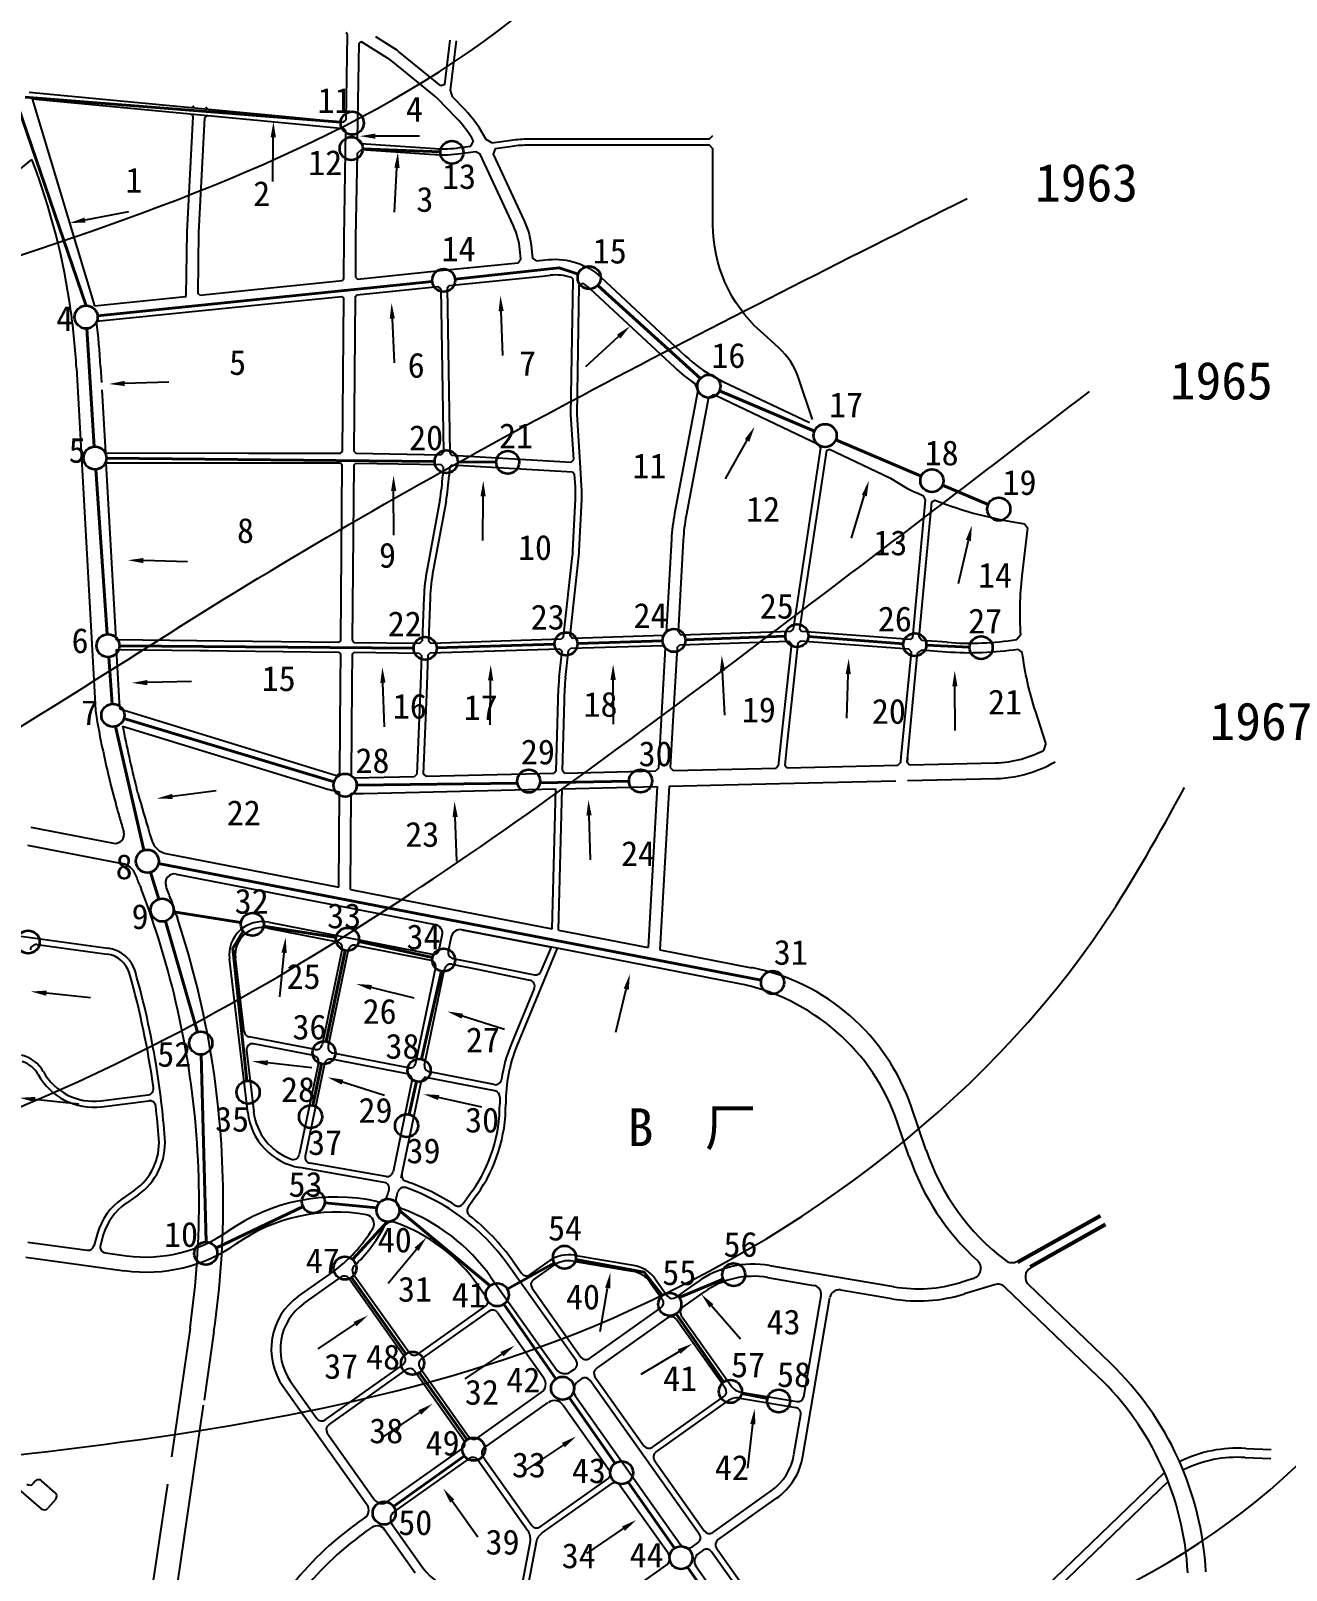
# Model space of a CAD drawing. Header units: millimetres. Extents: x 3174 to 4015, y 498 to 1092.
# Drawn here: x 3653.6 to 3854.5, y 644.9 to 891.4 of the extents above; entities that cross this region are included whole.
import ezdxf

# ---------------------------------------------------------------- set-up
doc = ezdxf.new("R2010")
doc.units = ezdxf.units.MM
doc.linetypes.add('ACAD_ISO02W100', pattern=[15, 12, -3])
for name, color, linetype in [('dgx', 3, 'Continuous'), ('DL-BXRX', 7, 'Continuous'), ('河流', 5, 'Continuous')]:
    doc.layers.add(name, color=color, linetype=linetype)
for name, color, linetype, lineweight in [('干管', 2, 'Continuous', 50), ('节点', 6, 'Continuous', 50), ('雨水管道完整图', 90, 'ACAD_ISO02W100', 50)]:
    doc.layers.add(name, color=color, linetype=linetype, lineweight=lineweight)
doc.styles.get("Standard").update_dxf_attribs({"font": 'txt', "bigfont": 'gbcbig.shx'})

msp = doc.modelspace()

# ---------------------------------------------------------------- linework, layer by layer
for p, q in [((3595.19, 823.02), (3653.74, 870.79)), ((3660.87, 837.42), (3663.86, 783.63)), ((3664.73, 837.64), (3664.87, 835.11)), ((3664.94, 833.91), (3665.5, 823.83)), ((3665.59, 822.26), (3667.16, 793.94)), ((3667.25, 792.37), (3667.72, 783.84)), ((3670.71, 769.36), (3670.48, 770.22)), ((3667, 768.22), (3667.15, 767.67)), ((3653.56, 763.89), (3666.78, 761.31)), ((3653.01, 761.04), (3668.2, 758.08)), ((3675.19, 759.67), (3702.85, 754.28)), ((3671.03, 754.54), (3671.23, 754.03)), ((3676.85, 756.39), (3718.3, 748.31)), ((3675.98, 752.35), (3676.18, 751.79)), ((3704.74, 753.91), (3719.13, 751.11)), ((3676.83, 749.88), (3677.03, 749.3)), ((3673.58, 747.39), (3673.28, 748.3)), ((3691.5, 747.74), (3702.65, 745.54)), ((3691.68, 748.69), (3717.83, 743.54)), ((3722.58, 747.48), (3736.9, 744.69)), ((3736.9, 744.69), (3722.58, 747.48)), ((3650.42, 746.64), (3665.9, 744.53)), ((3654.58, 745.1), (3665.77, 743.57)), ((3705.5, 744.98), (3717.61, 742.6)), ((3718.96, 744.3), (3719.44, 746.59)), ((3720.88, 746.35), (3720.39, 744.04)), ((3737.85, 744.5), (3731.39, 728.88)), ((3735.29, 740.82), (3736.9, 744.69)), ((3737.85, 744.5), (3736.9, 744.69)), ((3766.74, 738.87), (3737.85, 744.5)), ((3688.28, 718.21), (3685.37, 742.84)), ((3687.72, 731.17), (3686.33, 742.95)), ((3703.41, 744.4), (3700.21, 729.02)), ((3704.37, 744.23), (3701.16, 728.86)), ((3721.15, 742.89), (3724.96, 742.14)), ((3724.96, 742.14), (3734.2, 740.24)), ((3718.37, 741.45), (3715.17, 726.11)), ((3716.6, 725.85), (3719.8, 741.19)), ((3720.94, 741.95), (3724.77, 741.19)), ((3724.77, 741.19), (3733.45, 739.4)), ((3734.15, 738.09), (3730.5, 729.25)), ((3766.74, 738.87), (3766.74, 738.87)), ((3699.07, 728.27), (3688.5, 730.33)), ((3688.08, 728.14), (3689.24, 718.32)), ((3698.85, 727.33), (3689.23, 729.2)), ((3714.04, 725.35), (3701.92, 727.71)), ((3699.61, 726.18), (3696.55, 711.46)), ((3700.57, 726.02), (3697.49, 711.24)), ((3713.82, 724.41), (3701.7, 726.77)), ((3714.58, 723.26), (3711.55, 708.71)), ((3716.01, 723.01), (3712.81, 707.67)), ((3727.86, 721.67), (3716.53, 723.88)), ((3727.76, 722.68), (3717.37, 724.71)), ((3664.77, 720.09), (3672.36, 721.05)), ((3664.89, 719.13), (3672.48, 720.09)), ((3796.9, 712.15), (3794.54, 719.08)), ((3794.15, 711.21), (3792.33, 716.55)), ((3710.43, 707.96), (3698.27, 710.09)), ((3710.15, 707.02), (3696.62, 709.39)), ((3670.16, 705.78), (3668.19, 704.4)), ((3724.2, 705.59), (3722.78, 703.61)), ((3724.99, 705.03), (3723.57, 703.04)), ((3670.71, 704.99), (3668.74, 703.61)), ((3824.72, 701.77), (3811.49, 694.37)), ((3824.88, 701.5), (3811.64, 694.09)), ((3825.51, 700.36), (3813.48, 693.62)), ((3825.67, 700.09), (3813.63, 693.35)), ((3664.24, 698.87), (3663.65, 696.83)), ((3665.17, 698.61), (3664.7, 696.97)), ((3653.09, 697.44), (3662.59, 696.14)), ((3665.5, 695.75), (3668.9, 695.28)), ((3740.57, 695.36), (3750.07, 693.74)), ((3652.76, 695.04), (3668.57, 692.88)), ((3740.85, 678.48), (3729.93, 693.87)), ((3730.72, 694.43), (3732.12, 692.46)), ((3733.47, 692.23), (3736.6, 694.45)), ((3734.03, 691.44), (3737.16, 693.66)), ((3740.41, 694.4), (3749.91, 692.79)), ((3771.83, 693.7), (3791.69, 690.32)), ((3696.44, 688.82), (3701.78, 692.6)), ((3697.28, 687.63), (3702.62, 691.42)), ((3704.54, 691.61), (3713.37, 679.16)), ((3705.19, 692.37), (3714.16, 679.72)), ((3725.2, 690.52), (3726.59, 688.54)), ((3727.17, 691.92), (3737.67, 677.11)), ((3752.73, 691.01), (3754.67, 688.28)), ((3753.52, 691.57), (3755.46, 688.84)), ((3756.81, 688.61), (3760.27, 691.06)), ((3771.5, 691.79), (3778.88, 690.53)), ((3804.46, 691.63), (3802.45, 691.01)), ((3807.84, 690.64), (3803.02, 689.16)), ((3824.4, 675.96), (3809.51, 690.25)), ((3826.41, 678.05), (3813.29, 690.65)), ((3733.8, 690.09), (3741.64, 679.04)), ((3757.93, 687.03), (3761.39, 689.48)), ((3777.17, 663.17), (3781.5, 688.61)), ((3777.32, 672.7), (3780.07, 688.86)), ((3783.17, 689.8), (3791.4, 688.4)), ((3715.51, 679.49), (3726.36, 687.19)), ((3716.07, 678.71), (3726.92, 686.4)), ((3728.27, 686.17), (3735.69, 675.71)), ((3742.99, 678.81), (3754.44, 686.93)), ((3744.11, 677.23), (3755.56, 685.35)), ((3757.7, 685.68), (3765.68, 674.42)), ((3679.05, 683.7), (3676.06, 663.09)), ((3682.88, 683.14), (3681.29, 672.14)), ((3756.91, 685.12), (3764.75, 674.06)), ((3655.26, 654.76), (3630.37, 676.36)), ((3700.7, 669), (3713.14, 677.81)), ((3701.26, 668.21), (3713.7, 677.03)), ((3715.05, 676.8), (3722.89, 665.74)), ((3715.84, 677.36), (3723.68, 666.3)), ((3740.03, 676.71), (3740.62, 677.13)), ((3741.74, 675.55), (3741.15, 675.13)), ((3743.88, 675.88), (3751.72, 664.83)), ((3693.97, 674.31), (3707.41, 655.36)), ((3695.15, 675.15), (3699.35, 669.23)), ((3725.03, 666.07), (3735.29, 673.35)), ((3760.59, 650.65), (3743.09, 675.32)), ((3767.25, 673.44), (3776.2, 671.91)), ((3681.17, 671.34), (3674.78, 627.21)), ((3726.15, 664.49), (3736.41, 671.77)), ((3738.77, 671.37), (3746.19, 660.91)), ((3740.75, 672.77), (3757.54, 649.08)), ((3753.07, 664.6), (3764.52, 672.72)), ((3753.63, 663.81), (3765.28, 672.07)), ((3767.09, 672.48), (3776.04, 670.96)), ((3775.74, 663.42), (3776.83, 669.84)), ((3701.03, 666.86), (3708.59, 656.2)), ((3710.61, 655.85), (3722.66, 664.39)), ((3725.92, 663.14), (3733.75, 652.09)), ((3848.05, 664.41), (3852.14, 664.25)), ((3711.73, 654.27), (3723.78, 662.81)), ((3725.13, 662.58), (3733.09, 651.35)), ((3753.4, 662.46), (3761.38, 651.2)), ((3847.97, 662.96), (3852.09, 662.8)), ((3654.26, 659.15), (3653.94, 658.79)), ((3657.48, 657.32), (3655.29, 659.23)), ((3675.43, 658.69), (3671.72, 633.75)), ((3735.1, 651.86), (3745.96, 659.56)), ((3735.44, 650.91), (3746.52, 658.77)), ((3747.87, 658.54), (3755.57, 647.68)), ((3835.05, 660.57), (3798.96, 625.81)), ((3835.64, 659.12), (3799.97, 624.77)), ((3657.55, 656.3), (3656.28, 654.84)), ((3762.73, 650.98), (3772.09, 657.61)), ((3763.57, 649.79), (3772.93, 656.43)), ((3705.78, 652.42), (3707.06, 653.33)), ((3706.9, 650.84), (3708.18, 651.75)), ((3710.21, 651.41), (3715.12, 644.48)), ((3711.39, 652.25), (3716.3, 645.32)), ((3733.5, 649.5), (3731.86, 640.82)), ((3734.46, 649.38), (3732.81, 640.64)), ((3759.57, 648.74), (3760.36, 649.3)), ((3763.34, 648.44), (3775.54, 631.23)), ((3761.2, 648.11), (3760.41, 647.55)), ((3774.75, 630.67), (3762.55, 647.88)), ((3745.51, 638.76), (3755.23, 645.66)), ((3760.06, 645.53), (3771.99, 628.71))]:
    msp.add_line(p, q)
for centre, radius, start, end in [((3550.4, 831.28), 110.64, 7.9235, 20.921), ((3550.4, 831.28), 110.64, 3.1814, 7.9235), ((3550.4, 831.28), 114.51, 3.1814, 6.8309), ((3687.05, 784.92), 23.23, 183.1814, 190.2592), ((3818.5, 808.71), 156.82, 190.2592, 194.9643), ((3818.5, 808.71), 152.94, 190.7866, 194.577), ((3818.5, 808.71), 152.94, 194.9107, 197.4255), ((3818.5, 808.71), 156.82, 195.1729, 196.0551), ((3818.5, 808.71), 156.82, 196.0551, 196.8873), ((3667.06, 762.74), 1.45, 258.9735, 16.8873), ((3818.5, 808.71), 152.94, 197.4255, 197.9295), ((3675.75, 762.52), 2.9, 197.9295, 258.9735), ((3667.64, 755.23), 2.9, 21.9278, 78.9735), ((3539.99, 703.84), 140.51, 21.15, 21.9278), ((3676.57, 754.97), 1.45, 78.9735, 200.523), ((3539.99, 703.84), 144.38, 19.633, 20.523), ((3539.99, 703.84), 140.51, 18.4478, 20.9307), ((3539.99, 703.84), 144.38, 18.595, 19.3965), ((3539.99, 703.84), 140.51, 9.3686, 18.0566), ((3539.99, 703.84), 144.38, 9.1504, 18.3527), ((3690.65, 743.46), 5.32, 78.8712, 186.7426), ((3690.65, 743.46), 4.36, 78.8712, 186.7426), ((3718.02, 746.89), 1.45, 348.2231, 78.9735), ((3722.3, 746.05), 1.45, 78.9735, 168.2231), ((3654.45, 744.14), 0.968, 82.2345, 172.2345), ((3665.18, 739.26), 5.32, 15.7971, 82.2345), ((3702.46, 744.59), 0.968, 348.2231, 78.8712), ((3705.31, 744.03), 0.968, 78.8712, 168.2231), ((3665.18, 739.26), 4.36, 15.7971, 82.2345), ((3717.42, 741.65), 0.968, 348.2231, 78.8712), ((3718.02, 744.49), 0.968, 258.8712, 348.2231), ((3721.34, 743.84), 0.968, 168.2231, 258.8712), ((3539.99, 703.84), 134.46, 7.8235, 15.7996), ((3539.99, 703.84), 135.43, 9.3686, 15.7996), ((3720.75, 741), 0.968, 78.8712, 168.2231), ((3734.39, 741.19), 0.968, 258.3701, 337.3873), ((3762.47, 708.15), 33.88, 18.8287, 78.9735), ((3733.26, 738.46), 0.968, 337.5522, 78.3701), ((3760.26, 705.62), 33.88, 18.8287, 78.9735), ((3688.68, 731.28), 0.968, 186.7426, 258.9735), ((3650.91, 722.19), 5.32, 28.945, 77.2641), ((3689.04, 728.25), 0.968, 78.9735, 186.7426), ((3698.67, 726.38), 0.968, 348.2231, 78.9735), ((3699.26, 729.22), 0.968, 258.9735, 348.2231), ((3702.11, 728.66), 0.968, 168.2231, 258.9735), ((3753.31, 719.82), 24.68, 157.5522, 171.4583), ((3753.31, 719.82), 23.72, 157.5522, 180.5068), ((3650.91, 722.19), 4.36, 28.945, 72.975), ((3663.62, 729.21), 9.2, 208.945, 277.2003), ((3539.99, 703.84), 135.43, 4.3402, 9.3686), ((3539.99, 703.84), 140.51, 351.7582, 9.3686), ((3539.99, 703.84), 144.38, 351.7582, 9.1504), ((3701.52, 725.82), 0.968, 78.9735, 168.2231), ((3714.23, 726.3), 0.968, 258.9735, 348.2231), ((3717.55, 725.66), 0.968, 168.2231, 258.9735), ((3663.62, 729.21), 10.16, 208.945, 277.2003), ((3713.63, 723.46), 0.968, 348.2231, 78.9735), ((3716.96, 722.81), 0.968, 78.9735, 168.2231), ((3727.94, 723.63), 0.968, 258.9735, 351.4583), ((3672.24, 722.01), 0.968, 277.2003, 7.8235), ((3672.6, 719.13), 0.968, 6.5771, 97.2003), ((3727.68, 720.72), 0.968, 357.9809, 78.9735), ((3753.31, 719.82), 24.68, 177.9809, 180.5068), ((3539.99, 703.84), 134.46, 4.3402, 6.5771), ((3698.37, 719.4), 10.16, 186.7426, 260.0762), ((3698.37, 719.4), 9.2, 186.7426, 250.2885), ((3704.91, 719.39), 23.72, 324.4204, 0.5068), ((3704.91, 719.39), 24.68, 324.4204, 0.5068), ((3664.89, 713.32), 9.2, 304.9232, 4.3402), ((3664.89, 713.32), 10.16, 304.9232, 4.3402), ((3695.6, 711.66), 0.968, 250.2885, 348.2231), ((3698.44, 711.04), 0.968, 168.2231, 260.0762), ((3832.17, 724.18), 40.17, 198.8287, 227.6309), ((3832.17, 724.18), 37.27, 198.8287, 232.789), ((3710.6, 708.91), 0.968, 260.0762, 348.2231), ((3713.89, 708.12), 0.968, 168.2231, 251.3093), ((3709.98, 706.07), 0.968, 345.3783, 80.0762), ((3688.2, 711.75), 23.47, 343.1904, 345.3783), ((3688.2, 711.75), 24.93, 343.2738, 345.4779), ((3713.27, 705.26), 0.968, 70.7439, 165.4779), ((3702.49, 674.42), 34.61, 56.7597, 71.3093), ((3702.49, 674.42), 33.64, 35.3408, 70.7439), ((3674.01, 696.07), 10.16, 124.9232, 163.9797), ((3674.01, 696.07), 9.2, 124.9232, 163.9797), ((3702.49, 674.42), 30.25, 77.635, 125.1922), ((3709.28, 705.38), 1.45, 257.635, 343.1904), ((3713.46, 704.16), 1.45, 163.2738, 249.7559), ((3702.49, 674.42), 30.25, 35.3408, 69.7559), ((3721.99, 704.17), 0.968, 236.7597, 324.4204), ((3724.36, 702.48), 0.968, 144.4204, 232.0812), ((3702.49, 674.42), 27.83, 80.0117, 125.1922), ((3707.07, 700.4), 1.45, 328.9549, 80.0117), ((3711.42, 699.24), 1.45, 70.2163, 151.6787), ((3702.49, 674.42), 27.83, 35.3408, 70.2163), ((3702.49, 674.42), 34.61, 35.3408, 52.0812), ((3672, 718.06), 22.99, 262.2345, 304.9403), ((3688.2, 711.75), 23.47, 305.3408, 328.9549), ((3688.2, 711.75), 24.93, 313.365, 331.6787), ((3662.72, 697.1), 0.968, 262.2345, 343.9797), ((3665.63, 696.7), 0.968, 163.9797, 262.2345), ((3672, 718.06), 25.41, 262.2345, 304.9403), ((3739.68, 690.11), 5.32, 80.3408, 125.3408), ((3705.98, 692.93), 0.968, 133.365, 215.3408), ((3739.68, 690.11), 4.36, 80.3408, 125.3408), ((3749.18, 688.49), 4.36, 35.3408, 80.3408), ((3749.18, 688.49), 5.32, 35.3408, 80.3408), ((3769.23, 678.43), 15.49, 80.3408, 125.3408), ((3803.96, 693.25), 1.69, 287.1132, 47.6309), ((3810.66, 695.85), 1.69, 232.789, 299.2376), ((3814.46, 691.87), 1.69, 119.2376, 226.1775), ((3688.2, 711.75), 24.93, 305.3408, 306.9133), ((3703.75, 691.05), 0.968, 35.3408, 126.9133), ((3732.91, 693.02), 0.968, 215.3408, 305.3408), ((3734.59, 690.65), 0.968, 125.3408, 215.3408), ((3769.23, 678.43), 13.55, 80.3408, 125.3408), ((3778.64, 689.1), 1.45, 350.3408, 80.3408), ((3795.62, 713.21), 23.23, 260.3408, 287.1132), ((3808.34, 689.02), 1.69, 46.1775, 107.1132), ((3702.46, 680.33), 10.41, 125.3408, 215.3408), ((3725.8, 687.98), 0.968, 305.3408, 35.3408), ((3753.88, 687.72), 0.968, 305.3408, 35.3408), ((3756.25, 689.4), 0.968, 215.3408, 305.3408), ((3782.93, 688.37), 1.45, 80.3408, 170.3408), ((3795.62, 713.21), 25.17, 260.3408, 287.1132), ((3702.46, 680.33), 8.95, 125.3408, 215.3408), ((3727.48, 685.61), 0.968, 35.3408, 125.3408), ((3756.12, 684.56), 0.968, 35.3408, 125.3408), ((3758.49, 686.24), 0.968, 125.3408, 215.3408), ((3712.58, 678.6), 0.968, 305.3408, 35.3408), ((3714.95, 680.28), 0.968, 215.3408, 305.3408), ((3716.63, 677.92), 0.968, 125.3408, 215.3408), ((3740.06, 677.92), 0.968, 305.3408, 35.3408), ((3742.43, 679.6), 0.968, 215.3408, 305.3408), ((3791.89, 642.08), 49.85, 2.9766, 46.1775), ((3714.26, 676.24), 0.968, 35.3408, 125.3408), ((3734.31, 674.73), 1.69, 305.3408, 35.3408), ((3739.05, 678.09), 1.69, 215.3408, 305.3408), ((3742.3, 674.76), 0.968, 35.3408, 125.3408), ((3744.67, 676.44), 0.968, 125.3408, 215.3408), ((3791.89, 642.08), 46.95, 2.9766, 46.1775), ((3742.13, 673.75), 1.69, 125.3408, 215.3408), ((3763.96, 673.5), 0.968, 305.3408, 35.3408), ((3767.66, 675.82), 2.42, 215.3408, 260.3408), ((3737.39, 670.39), 1.69, 35.3408, 125.3408), ((3766.68, 670.1), 2.42, 80.3408, 125.3408), ((3775.88, 670), 0.968, 350.3408, 80.3408), ((3776.36, 672.87), 0.968, 260.3408, 350.3408), ((3700.14, 669.79), 0.968, 215.3408, 305.3408), ((3701.82, 667.42), 0.968, 125.3408, 215.3408), ((3722.1, 665.18), 0.968, 305.3408, 35.3408), ((3724.47, 666.86), 0.968, 215.3408, 305.3408), ((3726.71, 663.7), 0.968, 125.3408, 215.3408), ((3752.51, 665.39), 0.968, 215.3408, 305.3408), ((3754.19, 663.02), 0.968, 125.3408, 215.3408), ((3766.91, 664.92), 8.95, 305.3408, 350.3408), ((3766.91, 664.92), 10.41, 305.3408, 350.3408), ((3846.67, 643.74), 20.71, 86.1806, 116.3838), ((3724.34, 662.02), 0.968, 35.3408, 125.3408), ((3745.4, 660.35), 0.968, 305.3408, 35.3408), ((3846.67, 643.74), 19.26, 86.1205, 116.3838), ((3653.4, 659.26), 0.726, 229.0398, 319.0398), ((3654.81, 658.68), 0.726, 49.0398, 139.0398), ((3747.08, 657.98), 0.968, 35.3408, 125.3408), ((3657, 656.77), 0.726, 319.0398, 49.0398), ((3709.77, 657.04), 1.45, 215.3408, 305.3408), ((3655.73, 655.31), 0.726, 229.0398, 319.0398), ((3706.22, 654.52), 1.45, 305.3408, 35.3408), ((3712.57, 653.09), 1.45, 125.3408, 215.3408), ((3734.33, 612.15), 49.37, 125.3408, 160.553), ((3734.33, 612.15), 47.43, 125.3408, 160.553), ((3709.02, 650.57), 1.45, 35.3408, 125.3408), ((3731.12, 649.95), 2.42, 349.3142, 35.3408), ((3734.54, 652.65), 0.968, 215.3408, 305.3408), ((3736.84, 648.93), 2.42, 125.3408, 169.3142), ((3762.17, 651.76), 0.968, 215.3408, 305.3408), ((3758.73, 649.92), 1.45, 215.3408, 305.3408), ((3759.8, 650.09), 0.968, 305.3408, 35.3408), ((3764.13, 649), 0.968, 125.3408, 215.3408), ((3754.39, 646.84), 1.45, 305.3408, 35.3408), ((3761.25, 646.37), 1.45, 125.3408, 215.3408), ((3761.76, 647.32), 0.968, 35.3408, 125.3408), ((3723.6, 650.5), 8.95, 215.3408, 259.3142)]:
    msp.add_arc(centre, radius, start, end)
at = {"layer": 'dgx'}
for points in [[(3268.44, 646.47), (3320.83, 745.61), (3359.73, 838.4), (3442.28, 834.43), (3583.57, 908.19), (3684.38, 962.12), (3708.98, 962.91)], [(3300.19, 618.71), (3370.04, 751.16), (3483.55, 778.12), (3570.07, 824.92), (3741.53, 902.64), (3757.4, 920.09)], [(3300.99, 595.71), (3416.88, 686.92), (3472.44, 740.85), (3569.28, 747.19), (3684.38, 800.33), (3803.44, 864.57)], [(3343.23, 574.94), (3528.55, 682.74), (3646.6, 716.98), (3769.73, 793.08), (3823.04, 833.66)], [(3380.04, 547.03), (3553.94, 648.5), (3740.53, 682.74), (3825.58, 748.69), (3838.27, 770.25)], [(3444.77, 543.23), (3619.94, 619.33), (3795.11, 629.47), (3870.01, 678.93), (3877.62, 694.15)]]:
    msp.add_spline(points, degree=3, dxfattribs=at)
at = {"layer": 'DL-BXRX'}
for p, q in [((3718.2, 881.01), (3711.51, 886.45)), ((3653.79, 880.51), (3663.77, 847.4)), ((3721.67, 877.49), (3718.68, 880.59)), ((3759.83, 834.98), (3760.32, 833.81)), ((3762.03, 832.7), (3762.9, 833.19)), ((3763.29, 833), (3779.73, 825.19)), ((3779.98, 824.64), (3779.73, 825.19)), ((3780.93, 824.19), (3781.4, 824.4)), ((3781.4, 824.4), (3791.08, 819.81)), ((3791.08, 819.81), (3793.79, 818.17)), ((3796.81, 816.3), (3796.47, 816.97)), ((3812.63, 812.48), (3813.11, 811.84)), ((3667.72, 783.84), (3667.8, 782.86)), ((3719.13, 751.11), (3737.03, 747.62)), ((3738.04, 747.43), (3752.39, 744.63)), ((3754.26, 744.26), (3768.95, 741.4))]:
    msp.add_line(p, q, dxfattribs=at)
for points in [[(3704.11, 891.03), (3704, 891.08)], [(3704.04, 877.17), (3704.26, 890.8)], [(3704.26, 890.8), (3704.11, 891.03)], [(3704.26, 890.8), (3704.11, 891.03)], [(3711.67, 888.66), (3708.82, 890.44)], [(3719.85, 882.8), (3720.7, 889.94)], [(3705.87, 873.97), (3706.12, 889.45)], [(3706.51, 889.66), (3706.12, 889.45)], [(3710.66, 887.06), (3706.51, 889.66)], [(3719.22, 882.61), (3712.7, 887.91)], [(3720.76, 881.92), (3721.69, 889.82)], [(3719.85, 882.8), (3719.22, 882.61)], [(3653.28, 881.57), (3695.52, 877.57)], [(3653.79, 880.51), (3695.39, 876.57)], [(3721.06, 880.83), (3720.76, 881.92)], [(3721.06, 880.83), (3723.03, 878.8)], [(3678.6, 859.22), (3679.56, 877.67)], [(3679.56, 877.67), (3679.21, 878.07)], [(3679.67, 879.42), (3679.27, 879.07)], [(3681.44, 877.5), (3681.86, 877.85)], [(3681.55, 879.26), (3681.89, 878.86)], [(3695.52, 877.57), (3703.62, 876.8)], [(3680.48, 859.13), (3681.44, 877.5)], [(3695.39, 876.57), (3703.67, 875.78)], [(3703.62, 876.8), (3704.04, 877.17)], [(3703.67, 875.78), (3704.01, 875.4)], [(3703.73, 858.32), (3704.01, 875.4)], [(3706.4, 873.39), (3705.87, 873.97)], [(3706.4, 873.39), (3718.28, 872.56)], [(3722.21, 872.71), (3723.98, 872.96)], [(3723.98, 872.96), (3724.45, 873.76)], [(3727.38, 873.46), (3726.45, 874)], [(3727.38, 873.46), (3730.45, 873.91)], [(3733.25, 874.11), (3762.21, 874.11)], [(3762.21, 874.11), (3762.77, 874.67)], [(3705.62, 858.3), (3705.84, 871.83)], [(3705.84, 871.83), (3706.44, 872.38)], [(3678.45, 849.02), (3678.6, 859.19)], [(3680.34, 849.36), (3680.48, 859.16)], [(3703.68, 851.68), (3703.73, 858.32)], [(3705.57, 851.92), (3705.62, 858.3)], [(3705.84, 851.67), (3719.64, 853.07)], [(3719.64, 853.07), (3731.57, 854.28)], [(3731.57, 854.28), (3732, 854.89)], [(3691.92, 850.26), (3703.45, 851.43)], [(3703.68, 851.68), (3703.45, 851.43)], [(3705.57, 851.92), (3705.84, 851.67)], [(3705.77, 849.13), (3718.77, 850.46)], [(3719.19, 850.09), (3718.77, 850.46)], [(3720.19, 850.25), (3720.53, 850.63)], [(3720.53, 850.63), (3735.49, 852.15)], [(3735.49, 852.15), (3736.7, 852.28)], [(3740.02, 829.99), (3740.37, 851.53)], [(3740.37, 851.53), (3740.11, 851.9)], [(3741.36, 850.71), (3741.94, 851.02)], [(3663.77, 847.4), (3678.33, 848.88)], [(3678.25, 848.78), (3678.45, 849.02)], [(3680.62, 849.11), (3680.34, 849.36)], [(3680.62, 849.11), (3691.92, 850.26)], [(3691.58, 847.69), (3703.37, 848.89)], [(3703.65, 848.64), (3703.37, 848.89)], [(3703.44, 824.07), (3703.65, 848.64)], [(3705.33, 824.06), (3705.54, 848.89)], [(3705.54, 848.89), (3705.77, 849.13)], [(3719.19, 850.09), (3719.61, 823.92)], [(3720.19, 850.25), (3720.62, 823.85)], [(3743.1, 850.12), (3756.6, 837.54)], [(3664.1, 844.9), (3691.58, 847.69)], [(3762.03, 832.7), (3758.48, 813.76)], [(3740.47, 822.75), (3740.02, 829.99)], [(3665.5, 823.83), (3688.43, 823.81)], [(3688.43, 823.81), (3703.16, 823.79)], [(3703.16, 823.79), (3703.44, 824.07)], [(3705.33, 824.06), (3705.61, 823.77)], [(3705.61, 823.77), (3719.23, 823.54)], [(3719.61, 823.92), (3719.23, 823.54)], [(3720.62, 823.85), (3720.98, 823.48)], [(3720.98, 823.48), (3740.07, 822.35)], [(3779.98, 824.64), (3775.61, 795.58)], [(3780.93, 824.19), (3776.64, 795.67)], [(3665.59, 822.26), (3688.23, 822.23)], [(3688.23, 822.23), (3703.14, 822.22)], [(3703.14, 822.22), (3703.42, 821.93)], [(3703.19, 793.79), (3703.42, 821.93)], [(3705.07, 793.77), (3705.31, 821.92)], [(3705.31, 821.92), (3705.6, 822.2)], [(3705.6, 822.2), (3719.21, 821.97)], [(3719.58, 821.57), (3719.21, 821.97)], [(3719.58, 821.57), (3719.51, 820.25)], [(3720.58, 821.55), (3720.51, 820.19)], [(3720.58, 821.55), (3720.98, 821.9)], [(3720.98, 821.9), (3740.26, 820.77)], [(3740.07, 822.35), (3740.47, 822.75)], [(3740.26, 820.77), (3740.61, 820.41)], [(3740.74, 818.42), (3740.61, 820.41)], [(3719.04, 816.26), (3717, 805.23)], [(3720.03, 816.08), (3717.99, 805.05)], [(3740.36, 808.22), (3740.75, 816.4)], [(3794.76, 794.28), (3796.81, 816.3)], [(3813.11, 811.84), (3812.22, 804.16)], [(3758.01, 809.88), (3757.17, 795.15)], [(3738.86, 794.4), (3740.3, 807.4)], [(3716.49, 800.67), (3716.22, 793.72)], [(3717.49, 800.63), (3717.23, 793.77)], [(3667.16, 793.94), (3684.47, 793.74)], [(3703.19, 793.79), (3702.9, 793.51)], [(3705.07, 793.77), (3705.35, 793.48)], [(3717.23, 793.77), (3717.62, 793.38)], [(3717.62, 793.38), (3738.5, 794.06)], [(3738.86, 794.4), (3738.5, 794.06)], [(3755.27, 795.01), (3754.84, 794.59)], [(3757.17, 795.15), (3757.62, 794.68)], [(3757.62, 794.68), (3775.25, 795.26)], [(3775.61, 795.58), (3775.25, 795.26)], [(3776.64, 795.67), (3776.99, 795.24)], [(3794.35, 793.94), (3776.99, 795.24)], [(3794.76, 794.28), (3794.35, 793.94)], [(3796.23, 793.8), (3795.77, 794.33)], [(3800.24, 793.5), (3796.23, 793.8)], [(3812.01, 794.66), (3811.43, 793.93)], [(3667.25, 792.37), (3702.89, 791.94)], [(3679.9, 792.22), (3684.26, 792.16)], [(3684.47, 793.74), (3702.9, 793.51)], [(3703.17, 791.65), (3702.89, 791.94)], [(3703.13, 786.98), (3703.17, 791.65)], [(3705.01, 786.73), (3705.06, 791.63)], [(3705.06, 791.63), (3705.34, 791.91)], [(3705.34, 791.91), (3715.75, 791.78)], [(3705.35, 793.48), (3715.83, 793.36)], [(3715.75, 791.78), (3716.13, 791.39)], [(3715.83, 793.36), (3716.22, 793.72)], [(3716.13, 791.39), (3715.89, 785.3)], [(3717.13, 791.44), (3716.89, 785.17)], [(3717.13, 791.44), (3717.5, 791.8)], [(3717.5, 791.8), (3738.21, 792.48)], [(3738.14, 787.91), (3738.6, 792.06)], [(3738.6, 792.06), (3738.21, 792.48)], [(3739.14, 787.8), (3739.63, 792.2)], [(3739.63, 792.2), (3739.99, 792.54)], [(3739.99, 792.54), (3754.67, 793.01)], [(3755.13, 792.55), (3754.42, 780.22)], [(3755.13, 792.55), (3754.67, 793.01)], [(3757.03, 792.69), (3756.3, 779.97)], [(3757.03, 792.69), (3757.45, 793.1)], [(3757.45, 793.1), (3774.93, 793.67)], [(3775.32, 793.25), (3773.65, 777.68)], [(3792.91, 775.14), (3794.53, 791.91), (3794.14, 792.38), (3776.74, 793.68), (3776.34, 793.35), (3774.65, 777.55), (3774.25, 773.83)], [(3775.32, 793.25), (3774.93, 793.67)], [(3793.84, 774.3), (3795.53, 791.79)], [(3796.13, 792.23), (3795.53, 791.79)], [(3800.12, 791.93), (3796.13, 792.23)], [(3811.61, 792.36), (3812.29, 791.84)], [(3703.01, 772.53), (3703.13, 786.98)], [(3704.89, 772.16), (3705.01, 786.73)], [(3715.89, 785.3), (3715.38, 772.37)], [(3716.89, 785.17), (3716.39, 772.44)], [(3737.93, 782.39), (3738.03, 786.27)], [(3738.93, 782.26), (3739.04, 786.25)], [(3667.8, 782.86), (3702.52, 772.17)], [(3737.69, 772.9), (3737.93, 782.39)], [(3738.69, 772.96), (3738.93, 782.26)], [(3816.05, 777.36), (3814.38, 782.51)], [(3668.26, 780.09), (3700.43, 770.18)], [(3754.42, 780.22), (3754.03, 773.33)], [(3756.3, 779.97), (3755.93, 773.45)], [(3773.65, 777.68), (3773.22, 773.71)], [(3816.05, 777.36), (3815.68, 776.2)], [(3792.34, 773.83), (3792.82, 774.28), (3792.91, 775.14)], [(3793.9, 775.01), (3793.84, 774.3), (3794.23, 773.87)], [(3794.23, 773.87), (3801.24, 774.04)], [(3801.24, 774.04), (3807.94, 774.2)], [(3703.01, 772.53), (3702.52, 772.17)], [(3704.89, 772.16), (3705.28, 771.78)], [(3705.28, 771.78), (3715.01, 772.01)], [(3715.38, 772.37), (3715.01, 772.01)], [(3716.39, 772.44), (3716.78, 772.05)], [(3716.78, 772.05), (3737.32, 772.53)], [(3737.69, 772.9), (3737.32, 772.53)], [(3738.69, 772.96), (3739.08, 772.57)], [(3739.08, 772.57), (3753.6, 772.92)], [(3754.03, 773.33), (3753.6, 772.92)], [(3755.93, 773.45), (3756.38, 772.98)], [(3756.38, 772.98), (3772.86, 773.37)], [(3773.22, 773.71), (3772.86, 773.37)], [(3774.25, 773.83), (3774.63, 773.41)], [(3774.63, 773.41), (3792.34, 773.83)], [(3793.92, 771.35), (3808, 771.68)], [(3702.85, 754.28), (3702.98, 769.57)], [(3704.74, 753.91), (3704.87, 769.34)], [(3706.83, 769.29), (3715.77, 769.51)], [(3715.77, 769.51), (3737.61, 770.02)], [(3737.03, 747.62), (3737.61, 770.02)], [(3738.04, 747.43), (3738.62, 770.04)], [(3738.62, 770.04), (3753.86, 770.4)], [(3753.86, 770.4), (3752.39, 744.63)], [(3755.75, 770.45), (3754.26, 744.26)], [(3755.75, 770.45), (3773.42, 770.87)], [(3773.42, 770.87), (3792.02, 771.3)]]:
    msp.add_lwpolyline(points, dxfattribs=at)
for points in [[(3712.7, 887.91, 0.03073), (3711.67, 888.66)], [(3711.51, 886.45, 0.03073), (3710.66, 887.06)], [(3726.45, 874, 0.074785), (3723.03, 878.8)], [(3718.28, 872.56, 0.053699), (3722.21, 872.71)], [(3778.7, 829.18), (3776.52, 835.71, 0.128779), (3773.3, 840.65), (3770.31, 843.35, -0.211654), (3762.77, 860.37), (3762.77, 872.54), (3762.21, 873.1), (3733.25, 873.1, 0.036154), (3730.6, 872.91), (3727.92, 872.52), (3727.57, 871.64), (3732.53, 860.98, -0.085238), (3733.74, 856.57), (3733.89, 855.03), (3734.45, 854.58), (3735.94, 854.73), (3736.44, 854.78, -0.106322), (3740.92, 854.28, -0.107333), (3744.82, 851.96), (3758.32, 839.38, 0.063267), (3763.21, 835.86, 0.013565), (3764.37, 835.27), (3778.2, 828.71)], [(3730.45, 873.91, -0.036154), (3733.25, 874.11)], [(3732, 854.89), (3731.86, 856.39, 0.085238), (3730.82, 860.19), (3725.48, 871.65), (3724.78, 872.06), (3722.36, 871.71, -0.053699), (3718.21, 871.56), (3706.44, 872.38)], [(3740.11, 851.9, 0.106045), (3736.7, 852.28)], [(3754.84, 794.59), (3740.28, 794.12), (3739.89, 794.54), (3741.3, 807.29, 0.011431), (3741.36, 808.17), (3741.76, 816.35, 0.027597), (3741.74, 818.49), (3741.56, 821.48), (3741.03, 829.98), (3741.36, 850.71)], [(3743.1, 850.12, 0.04497), (3741.94, 851.02)], [(3760.32, 833.81), (3756.63, 814.11, 0.032034), (3756.12, 809.99), (3755.27, 795.01)], [(3719.04, 816.26, 0.032413), (3719.51, 820.25)], [(3720.03, 816.08, 0.032413), (3720.51, 820.19)], [(3740.75, 816.4, 0.027597), (3740.74, 818.42)], [(3795.77, 794.33), (3797.79, 815.97), (3798.27, 816.25, 0.056356), (3812.63, 812.48)], [(3758.48, 813.76, 0.032034), (3758.01, 809.88, 0.032034)], [(3740.3, 807.39, 0.011239), (3740.36, 808.22)], [(3717, 805.23, 0.035951), (3716.49, 800.67)], [(3717.99, 805.05, 0.035951), (3717.49, 800.63)], [(3812.22, 804.16, 0.04656), (3812.01, 794.66)], [(3800.24, 793.5, 0.056718), (3811.43, 793.93, 0.056718)], [(3811.61, 792.36, -0.056442), (3800.12, 791.93)], [(3814.38, 782.51, -0.046862), (3812.29, 791.84)], [(3738.14, 787.91, 0.021134), (3738.03, 786.27)], [(3739.14, 787.8, 0.021134), (3739.04, 786.25)], [(3807.94, 774.2, 0.060413), (3812.14, 774.81)], [(3812.14, 774.81, 0.054158), (3815.68, 776.2)], [(3813.13, 772.47, 0.0601), (3817.57, 774.36)], [(3808, 771.68, 0.040675), (3811.26, 772.02)], [(3811.26, 772.02, 0.023957), (3813.13, 772.47)], [(3700.43, 770.18, 0.032576), (3702.98, 769.57, 0.032576)], [(3704.87, 769.34, 0.024421), (3706.83, 769.29)]]:
    msp.add_lwpolyline(points, format="xyb", dxfattribs=at)
for centre, radius, start, end in [((3712.84, 874.42), 8.49, 46.5692, 50.8691), ((3708.78, 865.02), 17.93, 29.1441, 44.0466), ((3774.62, 856.87), 26.43, 227.0183, 235.9587), ((3774.62, 856.87), 26.43, 243.6787, 244.6074), ((3822.12, 877.86), 66.07, 244.6074, 247.1532)]:
    msp.add_arc(centre, radius, start, end, dxfattribs=at)
at = {"layer": '干管', "color": 2, "linetype": 'ByBlock', "lineweight": 40}
for p, q in [((3652.66, 880.78), (3703.19, 876.78)), ((3704.96, 874.8), (3704.94, 874.4)), ((3706.69, 872.49), (3719.14, 872.02)), ((3668.46, 781.28), (3702.12, 771.14)), ((3705.71, 770.63), (3731.47, 770.94)), ((3735.09, 771), (3749.35, 771.26)), ((3674.02, 758.1), (3770.51, 739.38)), ((3685.92, 744.52), (3687.58, 747.22)), ((3688.15, 723.27), (3685.92, 744.52))]:
    msp.add_line(p, q, dxfattribs=at)
at = {"layer": '干管', "color": 1, "linetype": 'ByBlock', "lineweight": -3}
for p, q in [((3692.33, 867.28), (3692.38, 874.36)), ((3715.81, 874.52), (3708.73, 874.54)), ((3711.77, 862.4), (3712.18, 869.47)), ((3669.19, 862.43), (3662.24, 861.11)), ((3729.15, 839.44), (3728.85, 846.52)), ((3711.79, 838.26), (3711.44, 845.34)), ((3742.42, 837.68), (3747.66, 842.44)), ((3675.66, 835.17), (3668.58, 834.94)), ((3764.79, 819.65), (3768.23, 825.84)), ((3711.67, 810.63), (3711.64, 817.72)), ((3725.92, 809.79), (3725.97, 816.87)), ((3784.93, 810.19), (3786.99, 816.96)), ((3802.07, 802.9), (3803.65, 809.8)), ((3678.67, 806.41), (3671.59, 806.58)), ((3764.65, 781.85), (3764.3, 788.92)), ((3679.3, 787.2), (3672.22, 787.05)), ((3710.2, 779.94), (3709.94, 787.02)), ((3727.09, 780.31), (3727.17, 787.39)), ((3746.82, 780.4), (3746.79, 787.48)), ((3784.19, 781.33), (3784.42, 788.41)), ((3801.55, 779.37), (3801.49, 786.45)), ((3683.26, 769.74), (3676.24, 768.82)), ((3721.76, 758.45), (3721.49, 765.53)), ((3743.17, 758.69), (3742.93, 765.77)), ((3693.41, 736.74), (3694.11, 743.79)), ((3663.12, 736.56), (3656.07, 737.32)), ((3714.95, 736.54), (3708.07, 738.21)), ((3747.21, 731.07), (3748.88, 737.95)), ((3729.41, 731.5), (3722.65, 733.63)), ((3698.53, 725.35), (3691.49, 726.14)), ((3710.19, 720.92), (3703.45, 723.08)), ((3661.27, 719.53), (3654.23, 720.29)), ((3725.76, 719.04), (3718.85, 720.6)), ((3710.77, 690.86), (3715.31, 696.3)), ((3744.71, 683.12), (3745.91, 690.1)), ((3767.17, 681.89), (3762.53, 687.24)), ((3699.58, 680.36), (3705.46, 684.31)), ((3723.1, 675.56), (3728.98, 679.51)), ((3751.25, 676.32), (3757.34, 679.93)), ((3709.93, 666.21), (3715.81, 670.17)), ((3768.34, 661.27), (3769.16, 668.3)), ((3732.94, 661), (3738.82, 664.96)), ((3725.14, 650.23), (3721.03, 655.99)), ((3742.56, 647.61), (3748.44, 651.57))]:
    msp.add_line(p, q, dxfattribs=at)
at = {"layer": '干管', "color": 5, "linetype": 'ByBlock', "lineweight": 40}
for p, q in [((3729.28, 687.51), (3737.63, 675.57)), ((3739.74, 672.56), (3747.1, 662.03)), ((3749.2, 659.02), (3756.6, 648.44)), ((3758.71, 645.43), (3766.24, 634.65))]:
    msp.add_line(p, q, dxfattribs=at)
at = {"layer": '干管', "color": 2, "linetype": 'ByBlock', "lineweight": 40}
for points in [[(3721.48, 851.66), (3738.15, 853.46), (3741.2, 852.45)], [(3664.24, 845.75), (3717.83, 851.27)], [(3744.31, 850.64), (3760.75, 835.73)], [(3763.81, 833.78), (3779.03, 827.33)], [(3782.42, 825.9), (3796.12, 820.09)], [(3665.68, 822.98), (3718.23, 822.44)], [(3721.9, 822.41), (3728.08, 822.34)], [(3799.5, 818.66), (3806.83, 815.55)], [(3741.07, 793.31), (3754.68, 793.74)], [(3758.35, 793.87), (3774.36, 794.49)], [(3778.03, 794.42), (3793.25, 793.25)], [(3667.76, 792.94), (3714.86, 792.55)], [(3718.53, 792.6), (3737.4, 793.19)], [(3796.91, 793.03), (3803.86, 792.73)], [(3700.86, 729.59), (3703.89, 744.16)], [(3698.73, 719.33), (3700.11, 725.99)], [(3705.08, 694.66), (3710.61, 700.7)], [(3737.39, 694.13), (3729.83, 689.91)], [(3754.71, 688.93), (3751.74, 692.66), (3740.8, 694.69)], [(3713.62, 679.55), (3704.92, 691.8)], [(3757.35, 688.56), (3764.39, 691.53)], [(3764.51, 675.05), (3756.9, 685.99)], [(3723.4, 665.8), (3715.75, 676.56)], [(3771.49, 672.39), (3767.37, 673.19)], [(3722.97, 663.24), (3711.62, 655.13)]]:
    msp.add_lwpolyline(points, dxfattribs=at)
at = {"layer": '干管', "color": 1, "linetype": 'ByBlock', "lineweight": 40}
for points in [[(3663.97, 821.16), (3665.8, 794.78)], [(3666.06, 791.12), (3666.57, 783.64)]]:
    msp.add_lwpolyline(points, dxfattribs=at)
at = {"layer": '干管', "color": 5, "linetype": 'ByBlock', "lineweight": 40}
for points in [[(3687.21, 748.64), (3676.4, 750.34)], [(3702.45, 746.24), (3690.84, 748.07)], [(3706.05, 745.57), (3717.86, 743.02)], [(3719.3, 740.83), (3716.13, 726.75)], [(3715.32, 723.16), (3714.13, 717.88)]]:
    msp.add_lwpolyline(points, dxfattribs=at)
at = {"layer": '干管', "color": 1, "linetype": 'ByBlock', "lineweight": -3}
for points in [[(3691.96, 874.36), (3692.8, 874.36), (3692.4, 876.86)], [(3708.73, 874.13), (3708.73, 874.96), (3706.23, 874.55)], [(3711.76, 869.5), (3712.6, 869.45), (3712.33, 871.97)], [(3662.31, 860.7), (3662.16, 861.51), (3659.78, 860.64)], [(3728.44, 846.5), (3729.27, 846.53), (3728.75, 849.01)], [(3711.02, 845.31), (3711.85, 845.36), (3711.31, 847.83)], [(3747.38, 842.75), (3747.94, 842.13), (3749.51, 844.13)], [(3668.6, 834.53), (3668.57, 835.36), (3666.08, 834.86)], [(3767.86, 826.04), (3768.59, 825.63), (3769.44, 828.02)], [(3711.23, 817.71), (3712.06, 817.72), (3711.64, 820.22)], [(3725.56, 816.87), (3726.39, 816.87), (3725.99, 819.37)], [(3786.59, 817.09), (3787.39, 816.84), (3787.72, 819.36)], [(3803.25, 809.89), (3804.06, 809.71), (3804.21, 812.24)], [(3671.58, 806.17), (3671.6, 807), (3669.09, 806.64)], [(3763.88, 788.9), (3764.72, 788.94), (3764.18, 791.42)], [(3709.52, 787), (3710.35, 787.03), (3709.84, 789.51)], [(3726.75, 787.39), (3727.59, 787.38), (3727.2, 789.89)], [(3746.37, 787.48), (3747.21, 787.49), (3746.78, 789.98)], [(3784, 788.42), (3784.83, 788.39), (3784.5, 790.9)], [(3801.08, 786.45), (3801.91, 786.46), (3801.47, 788.95)], [(3672.23, 786.63), (3672.21, 787.46), (3669.72, 787)], [(3676.29, 768.41), (3676.18, 769.23), (3673.76, 768.49)], [(3721.08, 765.51), (3721.91, 765.55), (3721.4, 768.03)], [(3742.51, 765.76), (3743.34, 765.79), (3742.84, 768.27)], [(3693.7, 743.83), (3694.53, 743.75), (3694.36, 746.28)], [(3748.48, 738.05), (3749.29, 737.85), (3749.47, 740.38)], [(3656.03, 736.9), (3656.12, 737.73), (3653.59, 737.58)], [(3707.97, 737.81), (3708.17, 738.62), (3705.64, 738.8)], [(3722.53, 733.23), (3722.78, 734.03), (3720.27, 734.38)], [(3691.44, 725.72), (3691.54, 726.55), (3689, 726.42)], [(3703.32, 722.68), (3703.58, 723.47), (3701.07, 723.84)], [(3654.19, 719.88), (3654.28, 720.7), (3651.74, 720.56)], [(3718.76, 720.19), (3718.95, 721), (3716.41, 721.15)], [(3714.99, 696.57), (3715.63, 696.03), (3716.91, 698.22)], [(3745.5, 690.17), (3746.33, 690.03), (3746.34, 692.57)], [(3762.21, 686.97), (3762.84, 687.51), (3760.89, 689.13)], [(3705.22, 684.66), (3705.69, 683.97), (3707.53, 685.71)], [(3728.75, 679.86), (3729.21, 679.17), (3731.05, 680.91)], [(3757.13, 680.29), (3757.56, 679.58), (3759.49, 681.21)], [(3715.58, 670.51), (3716.04, 669.82), (3717.88, 671.56)], [(3768.74, 668.35), (3769.57, 668.26), (3769.44, 670.79)], [(3738.58, 665.3), (3739.05, 664.61), (3740.89, 666.35)], [(3720.69, 655.75), (3721.37, 656.24), (3719.57, 658.03)], [(3748.2, 651.92), (3748.67, 651.22), (3750.51, 652.97)]]:
    msp.add_solid(points, dxfattribs=at)
at = {"layer": '河流', "start_tangent": (0.530322, 0.847796)}
for points in [[(3242.12, 687.78), (3257.44, 711.95), (3259.86, 762.71), (3284.05, 811.87), (3295.34, 881.16), (3359.86, 892.44), (3405.83, 879.55), (3461.47, 915), (3544.53, 960.12), (3617.92, 1002.02), (3696.44, 1012.92)], [(3257.44, 664.41), (3272.76, 688.59), (3275.18, 739.35), (3299.38, 788.5), (3310.67, 857.79), (3375.18, 869.07), (3421.15, 856.18), (3476.79, 891.63), (3559.85, 936.76), (3633.24, 978.65), (3702.64, 993.45)]]:
    msp.add_spline(points, degree=3, dxfattribs=at)
at = {"layer": '节点', "color": 3, "linetype": 'ByBlock', "lineweight": 35}
for centre in [(3705.02, 876.64), (3704.86, 872.56), (3720.97, 871.95), (3719.65, 851.46), (3742.95, 851.88), (3662.42, 845.57), (3762.11, 834.5), (3780.72, 826.61), (3663.85, 823), (3720.07, 822.42), (3729.91, 822.32), (3797.81, 819.37), (3808.52, 814.83), (3776.2, 794.56), (3665.93, 792.95), (3716.7, 792.54), (3739.24, 793.25), (3756.52, 793.8), (3795.08, 793.11), (3805.7, 792.65), (3666.7, 781.81), (3703.88, 770.61), (3733.27, 771.27), (3751.18, 771.3), (3672.22, 758.45), (3674.59, 750.62), (3689.03, 748.35), (3653.14, 745.52), (3704.26, 745.96), (3719.65, 742.63), (3772.31, 739.03), (3680.77, 729.32), (3700.49, 727.79), (3715.72, 724.95), (3688.35, 721.45), (3698.35, 717.53), (3713.72, 716.09), (3698.8, 703.95), (3710.74, 702.54), (3681.58, 695.65), (3739, 695.03), (3703.85, 693.29), (3766.08, 692.24), (3728.23, 689.02), (3755.85, 687.49), (3714.68, 678.06), (3738.69, 674.06), (3765.56, 673.54), (3773.29, 672.01), (3724.46, 664.3), (3748.15, 660.53), (3710.13, 654.06), (3757.65, 646.93)]:
    msp.add_circle(centre, 1.84, dxfattribs=at)
at = {"layer": '雨水管道完整图', "color": 1, "linetype": 'ByBlock', "lineweight": 40}
for points in [[(3662.42, 847.4), (3651.56, 879.25)], [(3662.53, 843.73), (3663.68, 824.82)], [(3671.68, 760.2), (3667.11, 780.02)], [(3672.75, 756.69), (3674.06, 752.38)], [(3680.26, 731.09), (3675.12, 748.86)], [(3681.66, 697.48), (3680.82, 727.49)]]:
    msp.add_lwpolyline(points, dxfattribs=at)
at = {"layer": '雨水管道完整图', "color": 5, "linetype": 'ByBlock', "lineweight": 40}
for points in [[(3683.2, 696.51), (3697.15, 703.16)], [(3700.63, 703.77), (3708.95, 702.92)], [(3712.58, 702.54), (3727.09, 690.46)]]:
    msp.add_lwpolyline(points, dxfattribs=at)

# ---------------------------------------------------------------- texts
at = {"color": 3, "char_height": 4, "width": 31.635, "attachment_point": 1}
for s, insert in [('{\\fSimSun|b0|i0|c134|p2;11}', (3699.47, 882.28)), ('{\\fSimSun|b0|i0|c134|p2;12}', (3697.97, 872.31)), ('{\\fSimSun|b0|i0|c134|p2;13}', (3719.4, 870.1)), ('{\\fSimSun|b0|i0|c134|p2;14}', (3719.32, 858.5)), ('{\\fSimSun|b0|i0|c134|p2;4}', (3657.62, 847.36)), ('{\\fSimSun|b0|i0|c134|p2;16}', (3762.51, 841.44)), ('{\\fSimSun|b0|i0|c134|p2;17}', (3781.35, 833.53)), ('{\\fSimSun|b0|i0|c134|p2;21}', (3728.53, 828.56)), ('{\\fSimSun|b0|i0|c134|p2;5}', (3659.63, 826.25)), ('{\\fSimSun|b0|i0|c134|p2;20}', (3714.13, 828.26)), ('{\\fSimSun|b0|i0|c134|p2;18}', (3796.66, 825.83)), ('{\\fSimSun|b0|i0|c134|p2;19}', (3809.12, 821.1)), ('{\\fSimSun|b0|i0|c134|p2;25}', (3770.27, 801.29)), ('{\\fSimSun|b0|i0|c134|p2;23}', (3733.6, 799.54)), ('{\\fSimSun|b0|i0|c134|p2;24}', (3750.05, 799.79)), ('{\\fSimSun|b0|i0|c134|p2;26}', (3789.17, 799.24)), ('{\\fSimSun|b0|i0|c134|p2;27}', (3803.63, 798.91)), ('{\\fSimSun|b0|i0|c134|p2;22}', (3710.71, 798.46)), ('{\\fSimSun|b0|i0|c134|p2;6}', (3660.09, 795.77)), ('{\\fSimSun|b0|i0|c134|p2;7}', (3661.61, 784.24)), ('{\\fSimSun|b0|i0|c134|p2;28}', (3705.54, 776.56)), ('{\\fSimSun|b0|i0|c134|p2;29}', (3732.02, 777.95)), ('{\\fSimSun|b0|i0|c134|p2;30}', (3750.86, 777.66)), ('{\\fSimSun|b0|i0|c134|p2;8}', (3667.14, 759.56)), ('{\\fSimSun|b0|i0|c134|p2;32}', (3686.2, 754.04)), ('{\\fSimSun|b0|i0|c134|p2;9}', (3669.7, 751.58)), ('{\\fSimSun|b0|i0|c134|p2;33}', (3701.01, 751.7)), ('{\\fSimSun|b0|i0|c134|p2;34}', (3713.71, 748.33)), ('{\\fSimSun|b0|i0|c134|p2;31}', (3772.51, 745.86)), ('{\\fSimSun|b0|i0|c134|p2;36}', (3695.45, 733.9)), ('{\\fSimSun|b0|i0|c134|p2;38}', (3710.34, 730.82)), ('{\\fSimSun|b0|i0|c134|p2;52}', (3673.81, 729.54)), ('{\\fSimSun|b0|i0|c134|p2;35}', (3683.06, 719.14)), ('{\\fSimSun|b0|i0|c134|p2;37}', (3697.95, 715.41)), ('{\\fSimSun|b0|i0|c134|p2;39}', (3713.71, 714.08)), ('{\\fSimSun|b0|i0|c134|p2;53}', (3694.82, 708.71)), ('{\\fSimSun|b0|i0|c134|p2;10}', (3674.89, 700.69)), ('{\\fSimSun|b0|i0|c134|p2;54}', (3736.37, 701.72)), ('{\\fSimSun|b0|i0|c134|p2;40}', (3709.11, 699.81)), ('{\\fSimSun|b0|i0|c134|p2;56}', (3764.46, 699.1)), ('{\\fSimSun|b0|i0|c134|p2;47}', (3697.58, 696.49)), ('{\\fSimSun|b0|i0|c134|p2;55}', (3754.65, 694.58)), ('{\\fSimSun|b0|i0|c134|p2;41}', (3720.96, 690.99)), ('{\\fSimSun|b0|i0|c134|p2;48}', (3707.24, 681.06)), ('{\\fSimSun|b0|i0|c134|p2;57}', (3765.67, 679.81)), ('{\\fSimSun|b0|i0|c134|p2;58}', (3773.02, 678.25)), ('{\\fSimSun|b0|i0|c134|p2;42}', (3729.7, 677.39)), ('{\\fSimSun|b0|i0|c134|p2;49}', (3716.76, 667.29)), ('{\\fSimSun|b0|i0|c134|p2;43}', (3740.18, 662.86)), ('{\\fSimSun|b0|i0|c134|p2;50}', (3712.39, 654.55)), ('{\\fSimSun|b0|i0|c134|p2;44}', (3749.43, 649.36))]:
    msp.add_mtext(s, dxfattribs=dict(at, insert=insert))
at = {"color": 4, "char_height": 4, "width": 31.635, "attachment_point": 1}
for s, insert in [('{\\fSimSun|b0|i0|c134|p2;4}', (3713.6, 880.87)), ('{\\fSimSun|b0|i0|c134|p2;1}', (3668.71, 869.5)), ('{\\fSimSun|b0|i0|c134|p2;2}', (3689.16, 867.35)), ('{\\fSimSun|b0|i0|c134|p2;3}', (3715.29, 866.43)), ('{\\fSimSun|b0|i0|c134|p2;15}', (3743.52, 858.16)), ('{\\fSimSun|b0|i0|c134|p2;5}', (3685.31, 840.32)), ('{\\fSimSun|b0|i0|c134|p2;6}', (3713.9, 839.86)), ('{\\fSimSun|b0|i0|c134|p2;7}', (3731.74, 840.17)), ('{\\fSimSun|b0|i0|c134|p2;11}', (3749.88, 823.75)), ('{\\fSimSun|b0|i0|c134|p2;12}', (3768.07, 816.82)), ('{\\fSimSun|b0|i0|c134|p2;8}', (3686.57, 813.4)), ('{\\fSimSun|b0|i0|c134|p2;13}', (3788.44, 811.43)), ('{\\fSimSun|b0|i0|c134|p2;9}', (3709.31, 809.45)), ('{\\fSimSun|b0|i0|c134|p2;10}', (3731.55, 810.69)), ('{\\fSimSun|b0|i0|c134|p2;14}', (3805.21, 806.24)), ('{\\fSimSun|b0|i0|c134|p2;15}', (3690.52, 789.7)), ('{\\fSimSun|b0|i0|c134|p2;16}', (3711.52, 785.27)), ('{\\fSimSun|b0|i0|c134|p2;17}', (3722.86, 785.08)), ('{\\fSimSun|b0|i0|c134|p2;18}', (3742.05, 785.57)), ('{\\fSimSun|b0|i0|c134|p2;19}', (3767.39, 784.7)), ('{\\fSimSun|b0|i0|c134|p2;20}', (3788.21, 784.45)), ('{\\fSimSun|b0|i0|c134|p2;21}', (3806.8, 785.94)), ('{\\fSimSun|b0|i0|c134|p2;22}', (3684.94, 768.21)), ('{\\fSimSun|b0|i0|c134|p2;23}', (3713.51, 764.75)), ('{\\fSimSun|b0|i0|c134|p2;24}', (3748.06, 761.67)), ('{\\fSimSun|b0|i0|c134|p2;25}', (3694.51, 742)), ('{\\fSimSun|b0|i0|c134|p2;26}', (3706.68, 736.41)), ('{\\fSimSun|b0|i0|c134|p2;27}', (3723.22, 731.84)), ('{\\fSimSun|b0|i0|c134|p2;28}', (3693.62, 723.89)), ('{\\fSimSun|b0|i0|c134|p2;29}', (3706.02, 720.57)), ('{\\fSimSun|b0|i0|c134|p2;30}', (3723.09, 719.01)), ('{\\fSimSun|b0|i0|c134|p2;31}', (3712.34, 691.92)), ('{\\fSimSun|b0|i0|c134|p2;40}', (3739.24, 690.68)), ('{\\fSimSun|b0|i0|c134|p2;43}', (3771.35, 686.67)), ('{\\fSimSun|b0|i0|c134|p2;37}', (3700.54, 679.57)), ('{\\fSimSun|b0|i0|c134|p2;41}', (3754.79, 677.64)), ('{\\fSimSun|b0|i0|c134|p2;32}', (3723.06, 675.42)), ('{\\fSimSun|b0|i0|c134|p2;38}', (3707.74, 669.25)), ('{\\fSimSun|b0|i0|c134|p2;33}', (3730.58, 663.78)), ('{\\fSimSun|b0|i0|c134|p2;42}', (3763.07, 663.35)), ('{\\fSimSun|b0|i0|c134|p2;39}', (3726.36, 651.43)), ('{\\fSimSun|b0|i0|c134|p2;34}', (3738.56, 649.24))]:
    msp.add_mtext(s, dxfattribs=dict(at, insert=insert))
at = {"char_height": 6.05, "width": 31.635, "attachment_point": 1}
for s, insert in [('{\\fSimSun|b0|i0|c134|p2;1963}', (3814.34, 870.13)), ('{\\fSimSun|b0|i0|c134|p2;1965}', (3835.92, 838.43)), ('{\\fSimSun|b0|i0|c134|p2;1967}', (3842.27, 783.89)), ('{\\fSimSun|b0|i0|c134|p2;B  厂}', (3749.11, 718.87))]:
    msp.add_mtext(s, dxfattribs=dict(at, insert=insert))

doc.saveas('drawing.dxf')
